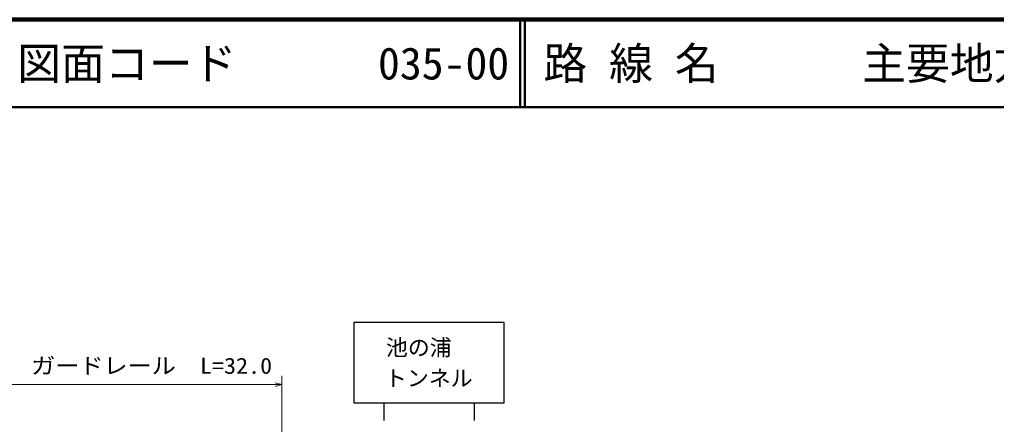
# Model space of a CAD drawing. Units: millimetres, scale not verified. Extents: x 40000 to 680000, y 20000 to 380000.
# Drawn here: x 120640 to 232054, y 333844 to 380000 of the extents above; entities that cross this region are included whole.
import ezdxf
from ezdxf.enums import TextEntityAlignment as Align

# ---------------------------------------------------------------- set-up
doc = ezdxf.new("R2010")
doc.units = ezdxf.units.MM
doc.header["$LTSCALE"] = 1000
for name, color, linetype, lineweight in [('M-STR-HTXT', 7, 'Continuous', 13), ('M-STR-STRC', 7, 'Continuous', 25), ('M-TTL', 2, 'Continuous', 140), ('M-TTL-LINE', 7, 'Continuous', 50)]:
    doc.layers.add(name, color=color, linetype=linetype, lineweight=lineweight)
doc.layers.add('M-TTL-TXT', color=7, linetype='Continuous')
doc.styles.add('ＭＳ ゴシック', font='')
doc.styles.get('ＭＳ ゴシック').set_extended_font_data('MS Gothic')

msp = doc.modelspace()

# ---------------------------------------------------------------- linework, layer by layer
at = {"layer": 'M-STR-HTXT'}
for p, q in [((150544, 339383), (150544, 329606)), ((119539, 338383), (150544, 338383))]:
    msp.add_line(p, q, dxfattribs=at)
msp.add_lwpolyline([(149794, 338599), (150544, 338383), (149794, 338169)], dxfattribs=at)
at = {"layer": 'M-STR-STRC'}
for p, q in [((175917, 345464), (158757, 345464)), ((158757, 345464), (158757, 336312)), ((175917, 336312), (175917, 345464)), ((158757, 336312), (175917, 336312)), ((162189, 336312), (162189, 334293)), ((172485, 336312), (172485, 334293))]:
    msp.add_line(p, q, dxfattribs=at)
at = {"layer": 'M-TTL'}
msp.add_line((680000, 380000), (40000, 380000), dxfattribs=at)
at = {"layer": 'M-TTL-LINE'}
for p, q in [((177750, 380000), (177750, 370000)), ((178250, 380000), (178250, 370000)), ((40000, 370000), (680000, 370000))]:
    msp.add_line(p, q, dxfattribs=at)

# ---------------------------------------------------------------- texts
at = {"layer": 'M-STR-HTXT', "style": 'ＭＳ ゴシック', "width": 1.1}
msp.add_text('ガードレール\u3000L=32.0', height=1833, dxfattribs=at).set_placement((121965, 339067), align=Align.BOTTOM_LEFT)
at = {"layer": 'M-STR-STRC', "style": 'ＭＳ ゴシック'}
for s, p in [('池の浦', (162423, 341151)), ('トンネル', (162317, 337654))]:
    msp.add_text(s, height=1833, dxfattribs=at).set_placement(p, align=Align.BOTTOM_LEFT)
at = {"layer": 'M-TTL-TXT', "style": 'ＭＳ ゴシック'}
for s, p in [('図面コード', (120380, 375000)), ('035-00', (161521, 375000)), ('路 線 名', (180380, 375000)), ('主要地方道柳井上関線', (216734, 375000))]:
    msp.add_text(s, height=3666, dxfattribs=at).set_placement(p, align=Align.MIDDLE_LEFT)

doc.saveas('drawing.dxf')
